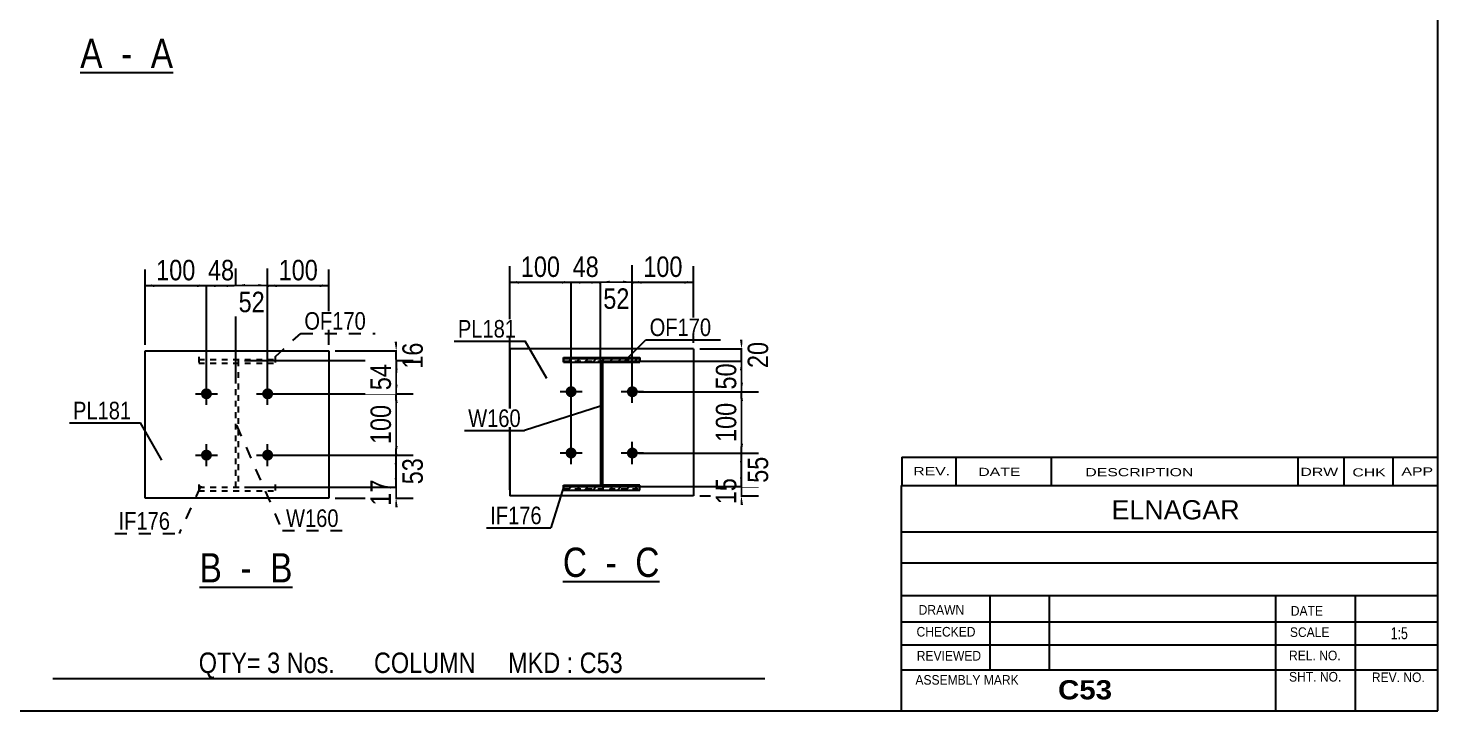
# Model space of a CAD drawing. Header units: millimetres. Extents: x -231 to 171, y -191 to 86.
# Drawn here: x -58.7 to 171.4, y -190.8 to -79.5 of the extents above; entities that cross this region are included whole.
import ezdxf

# ---------------------------------------------------------------- set-up
doc = ezdxf.new("R2010")
doc.units = ezdxf.units.MM
doc.linetypes.add('DXK_LINE_DOT1', pattern=[1.8814, 0.9407, -0.9407])
doc.linetypes.add('DXK_LINE_DOT2', pattern=[3.9198, 1.9599, -1.9599])
doc.styles.add('Arial', font='ARIAL.TTF', dxfattribs={"height": 0.2})
doc.styles.add('Arial Bold', font='ARIALBD.TTF', dxfattribs={"height": 0.2})
doc.styles.add('Arial Narrow', font='ARIALN.TTF', dxfattribs={"height": 0.2})

# ---------------------------------------------------------------- blocks, each defined once
blk = doc.blocks.new('Unknown-623535982-1209')
at = {"color": 5, "linetype": 'Continuous'}
for p, q in [((171.45, -190.83), (171.45, 86.17)), ((-228.55, -190.83), (171.45, -190.83))]:
    blk.add_line(p, q, dxfattribs=at)
blk = doc.blocks.new('Unknown-623535982-12 - 1282')
at = {"color": 7, "linetype": 'Continuous'}
blk.add_line((-50.21, -86.73), (-35.04, -86.73), dxfattribs=at)
at = {"color": 0, "linetype": 'Continuous'}
for points in [[(-46.56, -85.98), (-46.56, -80.98), (-50.21, -80.98), (-50.21, -85.98)], [(-40.19, -85.98), (-40.19, -80.98), (-45.06, -80.98), (-45.06, -85.98)], [(-35.04, -85.98), (-35.04, -80.98), (-38.69, -80.98), (-38.69, -85.98)]]:
    blk.add_wipeout(points, dxfattribs=at)
at = {"color": 6, "linetype": 'Continuous', "style": 'Arial Narrow'}
for s, height, p in [('A', 4.77, (-50.21, -85.98)), ('A', 4.77, (-38.69, -85.98)), (' - ', 4.772, (-45.06, -85.98))]:
    blk.add_text(s, height=height, dxfattribs=at).set_placement(p)
blk = doc.blocks.new('Unknown-623535982-13 - 1648')
at = {"color": 7, "linetype": 'Continuous'}
blk.add_line((-30.72, -170.64), (-15.54, -170.64), dxfattribs=at)
at = {"color": 0, "linetype": 'Continuous'}
for points in [[(-27.06, -169.89), (-27.06, -164.89), (-30.72, -164.89), (-30.72, -169.89)], [(-20.7, -169.89), (-20.7, -164.89), (-25.56, -164.89), (-25.56, -169.89)], [(-15.54, -169.89), (-15.54, -164.89), (-19.2, -164.89), (-19.2, -169.89)]]:
    blk.add_wipeout(points, dxfattribs=at)
at = {"color": 6, "linetype": 'Continuous', "style": 'Arial Narrow'}
for s, height, p in [('B', 4.77, (-30.72, -169.89)), ('B', 4.77, (-19.2, -169.89)), (' - ', 4.772, (-25.56, -169.89))]:
    blk.add_text(s, height=height, dxfattribs=at).set_placement(p)
blk = doc.blocks.new('Unknown-623535982-14 - 1774')
at = {"color": 7, "linetype": 'Continuous'}
blk.add_line((28.6, -169.74), (44.38, -169.74), dxfattribs=at)
at = {"color": 0, "linetype": 'Continuous'}
for points in [[(32.55, -168.99), (32.55, -163.99), (28.6, -163.99), (28.6, -168.99)], [(38.92, -168.99), (38.92, -163.99), (34.05, -163.99), (34.05, -168.99)], [(44.38, -168.99), (44.38, -163.99), (40.42, -163.99), (40.42, -168.99)]]:
    blk.add_wipeout(points, dxfattribs=at)
at = {"color": 6, "linetype": 'Continuous', "style": 'Arial Narrow'}
for s, height, p in [('C', 4.77, (28.6, -168.99)), ('C', 4.77, (40.42, -168.99)), (' - ', 4.772, (34.05, -168.99))]:
    blk.add_text(s, height=height, dxfattribs=at).set_placement(p)
blk = doc.blocks.new('Part-623535982-1656 - 1648')
at = {"color": 7, "linetype": 'DXK_LINE_DOT1'}
for p, q in [((-30.85, -133.08), (-30.85, -134.1)), ((-18.35, -133.08), (-18.35, -134.1)), ((-30.85, -133.51), (-18.35, -133.51)), ((-30.85, -134.1), (-18.35, -134.1))]:
    blk.add_line(p, q, dxfattribs=at)
blk = doc.blocks.new('Part-623535982-1661 - 1648')
at = {"color": 7, "linetype": 'DXK_LINE_DOT1'}
for p, q in [((-30.85, -153.94), (-30.85, -154.96)), ((-18.35, -153.94), (-18.35, -154.96)), ((-30.85, -154.37), (-18.35, -154.37)), ((-30.85, -154.96), (-18.35, -154.96))]:
    blk.add_line(p, q, dxfattribs=at)
blk = doc.blocks.new('Part-623535982-1667 - 1648')
at = {"color": 2, "linetype": 'Continuous'}
for p, q in [((-39.6, -156.12), (-39.6, -132.12)), ((-39.6, -132.12), (-9.6, -132.12)), ((-9.6, -132.12), (-9.6, -156.12)), ((-9.6, -156.12), (-39.6, -156.12))]:
    blk.add_line(p, q, dxfattribs=at)
blk = doc.blocks.new('Part-623535982-1673 - 1648')
at = {"color": 7, "linetype": 'DXK_LINE_DOT1'}
for p, q in [((-24.8, -154.37), (-24.8, -133.69)), ((-24.8, -134.12), (-24.4, -134.12)), ((-24.4, -133.69), (-24.4, -154.37))]:
    blk.add_line(p, q, dxfattribs=at)
blk = doc.blocks.new('Bolt-623535982-1675 - 1648')
at = {"linetype": 'Continuous'}
for points in [[(-30.5, -139.12, -1), (-28.7, -139.12, -1)], [(-20.5, -139.12, -1), (-18.7, -139.12, -1)], [(-30.5, -149.12, -1), (-28.7, -149.12, -1)], [(-20.5, -149.12, -1), (-18.7, -149.12, -1)]]:
    blk.add_hatch(color=3, dxfattribs=at).paths.add_polyline_path(points)
at = {"color": 3, "linetype": 'Continuous'}
for p, q in [((-29.6, -140.92), (-29.6, -137.32)), ((-19.6, -140.92), (-19.6, -137.32)), ((-31.4, -139.12), (-27.8, -139.12)), ((-21.4, -139.12), (-17.8, -139.12)), ((-31.4, -149.12), (-27.8, -149.12)), ((-29.6, -150.92), (-29.6, -147.32)), ((-21.4, -149.12), (-17.8, -149.12)), ((-19.6, -150.92), (-19.6, -147.32))]:
    blk.add_line(p, q, dxfattribs=at)
blk = doc.blocks.new('Part-623535982-1784 - 1774')
at = {"linetype": 'Continuous'}
h = blk.add_hatch(dxfattribs=at)
h.set_pattern_fill('', scale=0.3, style=0, pattern_type=0)
h.set_pattern_definition([(45, (34.7361, -133.9849), (-0.67352, 0.67352), [])])
h.paths.add_polyline_path([(35.14, -133.98), (34.74, -133.98), (34.74, -154.24), (35.14, -154.24)])
at = {"color": 7, "linetype": 'DXK_LINE_DOT1'}
for p, q in [((35.14, -133.78), (34.74, -133.78)), ((34.74, -133.78), (34.74, -154.24)), ((35.14, -154.24), (35.14, -133.78)), ((34.74, -154.04), (35.14, -154.04))]:
    blk.add_line(p, q, dxfattribs=at)
at = {"color": 2, "linetype": 'Continuous'}
for p, q in [((35.14, -133.98), (34.74, -133.98)), ((34.74, -133.98), (34.74, -154.24)), ((35.14, -154.24), (35.14, -133.98)), ((34.74, -154.24), (35.14, -154.24))]:
    blk.add_line(p, q, dxfattribs=at)
blk = doc.blocks.new('Part-623535982-1796 - 1774')
at = {"linetype": 'Continuous'}
h = blk.add_hatch(dxfattribs=at)
h.set_pattern_fill('', scale=0.3, style=0, pattern_type=0)
h.set_pattern_definition([(45, (28.6861, -154.2362), (-0.67352, 0.67352), [])])
h.paths.add_polyline_path([(41.19, -154.24), (28.69, -154.24), (28.69, -154.84), (41.19, -154.84)])
at = {"color": 2, "linetype": 'Continuous'}
for p, q in [((28.69, -154.05), (34.74, -154.05)), ((28.69, -154.24), (28.69, -154.05)), ((41.19, -154.05), (35.14, -154.05)), ((41.19, -154.24), (41.19, -154.05)), ((28.69, -154.84), (28.69, -154.24)), ((28.69, -154.24), (41.19, -154.24)), ((28.69, -154.84), (41.19, -154.84)), ((41.19, -154.84), (41.19, -154.24))]:
    blk.add_line(p, q, dxfattribs=at)
at = {"color": 7, "linetype": 'DXK_LINE_DOT1'}
for p, q in [((35.14, -154.05), (34.74, -154.05)), ((28.69, -154.84), (28.69, -154.24)), ((28.69, -154.64), (41.19, -154.64)), ((41.19, -154.84), (41.19, -154.24))]:
    blk.add_line(p, q, dxfattribs=at)
blk = doc.blocks.new('Bolt-623535982-1779 - 1774')
at = {"linetype": 'Continuous'}
for points in [[(29.04, -138.78, -1), (30.84, -138.78, -1)], [(39.04, -138.78, -1), (40.84, -138.78, -1)], [(29.04, -148.78, -1), (30.84, -148.78, -1)], [(39.04, -148.78, -1), (40.84, -148.78, -1)]]:
    blk.add_hatch(color=3, dxfattribs=at).paths.add_polyline_path(points)
at = {"color": 3, "linetype": 'Continuous'}
for p, q in [((29.94, -140.58), (29.94, -136.98)), ((39.94, -140.58), (39.94, -136.98)), ((31.74, -138.78), (28.14, -138.78)), ((41.74, -138.78), (38.14, -138.78)), ((29.94, -150.58), (29.94, -146.98)), ((39.94, -150.58), (39.94, -146.98)), ((31.74, -148.78), (28.14, -148.78)), ((41.74, -148.78), (38.14, -148.78))]:
    blk.add_line(p, q, dxfattribs=at)
blk = doc.blocks.new('Part-623535982-1791 - 1774')
at = {"color": 2, "linetype": 'Continuous'}
for p, q in [((49.94, -131.78), (19.94, -131.78)), ((19.94, -131.78), (19.94, -155.78)), ((49.94, -131.78), (49.94, -155.78)), ((49.94, -155.78), (19.94, -155.78))]:
    blk.add_line(p, q, dxfattribs=at)
blk = doc.blocks.new('Part-623535982-1801 - 1774')
at = {"linetype": 'Continuous'}
h = blk.add_hatch(dxfattribs=at)
h.set_pattern_fill('', scale=0.3, style=0, pattern_type=0)
h.set_pattern_definition([(45, (28.6861, -133.3773), (-0.67352, 0.67352), [])])
h.paths.add_polyline_path([(41.19, -133.38), (28.69, -133.38), (28.69, -133.98), (41.19, -133.98)])
at = {"color": 2, "linetype": 'Continuous'}
for p, q in [((28.69, -133.38), (28.69, -133.19)), ((28.69, -133.19), (41.19, -133.19)), ((28.69, -133.98), (28.69, -133.38)), ((28.69, -133.38), (41.19, -133.38)), ((41.19, -133.19), (41.19, -133.38)), ((41.19, -133.98), (41.19, -133.38)), ((28.69, -133.98), (41.19, -133.98))]:
    blk.add_line(p, q, dxfattribs=at)
at = {"color": 7, "linetype": 'DXK_LINE_DOT1'}
for p, q in [((28.69, -133.38), (28.69, -133.98)), ((41.19, -133.38), (41.19, -133.98)), ((28.69, -133.78), (34.74, -133.78)), ((35.14, -133.78), (41.19, -133.78))]:
    blk.add_line(p, q, dxfattribs=at)
blk = doc.blocks.new('StraightDimension-623535982-1716 - 1648')
at = {"linetype": 'Continuous'}
for points in [[(1.63, -130.62), (1.38, -132.12), (1.13, -130.62)], [(1.13, -135.19), (1.38, -133.69), (1.63, -135.19)]]:
    blk.add_hatch(color=4, dxfattribs=at).paths.add_polyline_path(points)
at = {"color": 4, "linetype": 'Continuous'}
for p, q in [((-8.6, -132.12), (3.98, -132.12)), ((1.38, -133.69), (1.38, -132.12)), ((-23.4, -133.69), (3.98, -133.69))]:
    blk.add_line(p, q, dxfattribs=at)
at = {"color": 0}
blk.add_wipeout([(6.43, -130.07), (1.53, -130.07), (1.53, -135.73), (6.43, -135.73)], dxfattribs=at)
at = {"color": 4, "style": 'Arial Narrow'}
blk.add_text('16', height=3.34, rotation=90.0002, dxfattribs=at).set_placement((5.73, -135.03))
blk = doc.blocks.new('StraightDimension-623535982-1677 - 1648')
at = {"linetype": 'Continuous'}
for points in [[(1.63, -152.87), (1.38, -154.37), (1.13, -152.87)], [(1.13, -157.62), (1.38, -156.12), (1.63, -157.62)]]:
    blk.add_hatch(color=4, dxfattribs=at).paths.add_polyline_path(points)
at = {"color": 4, "linetype": 'Continuous'}
for p, q in [((-23.4, -154.37), (4.18, -154.37)), ((-8.6, -156.12), (4.18, -156.12)), ((1.38, -156.12), (1.38, -154.37))]:
    blk.add_line(p, q, dxfattribs=at)
at = {"color": 0}
blk.add_wipeout([(1.23, -152.41), (-3.67, -152.41), (-3.67, -158.08), (1.23, -158.08)], dxfattribs=at)
at = {"color": 4, "style": 'Arial Narrow'}
blk.add_text('17', height=3.34, rotation=90.0002, dxfattribs=at).set_placement((0.53, -157.38))
blk = doc.blocks.new('StraightDimension-623535982-1685 - 1648')
at = {"linetype": 'Continuous'}
for points in [[(1.13, -150.62), (1.38, -149.12), (1.63, -150.62)], [(1.63, -152.87), (1.38, -154.37), (1.13, -152.87)]]:
    blk.add_hatch(color=4, dxfattribs=at).paths.add_polyline_path(points)
at = {"color": 4, "linetype": 'Continuous'}
for p, q in [((-18.6, -149.12), (3.98, -149.12)), ((1.38, -154.37), (1.38, -149.12)), ((-23.4, -154.37), (3.98, -154.37))]:
    blk.add_line(p, q, dxfattribs=at)
at = {"color": 0}
blk.add_wipeout([(6.43, -148.91), (1.53, -148.91), (1.53, -154.58), (6.43, -154.58)], dxfattribs=at)
at = {"color": 4, "style": 'Arial Narrow'}
blk.add_text('53', height=3.34, rotation=90.0002, dxfattribs=at).set_placement((5.73, -153.88))
blk = doc.blocks.new('StraightDimension-623535982-1693 - 1648')
at = {"linetype": 'Continuous'}
for points in [[(1.13, -140.62), (1.38, -139.12), (1.63, -140.62)], [(1.63, -147.62), (1.38, -149.12), (1.13, -147.62)]]:
    blk.add_hatch(color=4, dxfattribs=at).paths.add_polyline_path(points)
at = {"color": 4, "linetype": 'Continuous'}
for p, q in [((-18.6, -139.12), (4.18, -139.12)), ((1.38, -149.12), (1.38, -139.12)), ((-18.6, -149.12), (4.18, -149.12))]:
    blk.add_line(p, q, dxfattribs=at)
at = {"color": 0}
blk.add_wipeout([(1.23, -140.22), (-3.67, -140.22), (-3.67, -148.02), (1.23, -148.02)], dxfattribs=at)
at = {"color": 4, "style": 'Arial Narrow'}
blk.add_text('100', height=3.34, rotation=90.0002, dxfattribs=at).set_placement((0.53, -147.32))
blk = doc.blocks.new('StraightDimension-623535982-1703 - 1648')
at = {"linetype": 'Continuous'}
for points in [[(1.13, -135.19), (1.38, -133.69), (1.63, -135.19)], [(1.63, -137.62), (1.38, -139.12), (1.13, -137.62)]]:
    blk.add_hatch(color=4, dxfattribs=at).paths.add_polyline_path(points)
at = {"color": 4, "linetype": 'Continuous'}
for p, q in [((-23.4, -133.69), (4.18, -133.69)), ((1.38, -139.12), (1.38, -133.69)), ((-18.6, -139.12), (4.18, -139.12))]:
    blk.add_line(p, q, dxfattribs=at)
at = {"color": 0}
blk.add_wipeout([(1.23, -133.57), (-3.67, -133.57), (-3.67, -139.23), (1.23, -139.23)], dxfattribs=at)
at = {"color": 4, "style": 'Arial Narrow'}
blk.add_text('54', height=3.34, rotation=90.0002, dxfattribs=at).set_placement((0.53, -138.53))
blk = doc.blocks.new('StraightDimension-623535982-1730 - 1648')
at = {"linetype": 'Continuous'}
for points in [[(-38.1, -121.71), (-39.6, -121.46), (-38.1, -121.21)], [(-31.11, -121.21), (-29.61, -121.46), (-31.11, -121.71)]]:
    blk.add_hatch(color=4, dxfattribs=at).paths.add_polyline_path(points)
at = {"color": 4, "linetype": 'Continuous'}
for p, q in [((-39.6, -131.12), (-39.6, -118.86)), ((-29.61, -138.12), (-29.61, -118.86)), ((-39.6, -121.46), (-29.61, -121.46))]:
    blk.add_line(p, q, dxfattribs=at)
at = {"color": 0}
blk.add_wipeout([(-30.71, -121.31), (-30.71, -116.41), (-38.5, -116.41), (-38.5, -121.31)], dxfattribs=at)
at = {"color": 4, "style": 'Arial Narrow'}
blk.add_text('100', height=3.34, dxfattribs=at).set_placement((-37.8, -120.61))
blk = doc.blocks.new('StraightDimension-623535982-1740 - 1648')
at = {"linetype": 'Continuous'}
for points in [[(-28.11, -121.71), (-29.61, -121.46), (-28.11, -121.21)], [(-26.3, -121.21), (-24.8, -121.46), (-26.3, -121.71)]]:
    blk.add_hatch(color=4, dxfattribs=at).paths.add_polyline_path(points)
at = {"color": 4, "linetype": 'Continuous'}
for p, q in [((-29.61, -138.12), (-29.61, -118.86)), ((-24.8, -136.54), (-24.8, -118.86)), ((-29.61, -121.46), (-24.8, -121.46))]:
    blk.add_line(p, q, dxfattribs=at)
at = {"color": 0}
blk.add_wipeout([(-24.37, -121.31), (-24.37, -116.41), (-30.04, -116.41), (-30.04, -121.31)], dxfattribs=at)
at = {"color": 4, "style": 'Arial Narrow'}
blk.add_text('48', height=3.34, dxfattribs=at).set_placement((-29.34, -120.61))
blk = doc.blocks.new('StraightDimension-623535982-1751 - 1648')
at = {"linetype": 'Continuous'}
for points in [[(-23.3, -121.71), (-24.8, -121.46), (-23.3, -121.21)], [(-21.1, -121.21), (-19.6, -121.46), (-21.1, -121.71)]]:
    blk.add_hatch(color=4, dxfattribs=at).paths.add_polyline_path(points)
at = {"color": 4, "linetype": 'Continuous'}
for p, q in [((-24.8, -136.54), (-24.8, -118.66)), ((-19.6, -138.12), (-19.6, -118.66)), ((-24.8, -121.46), (-19.6, -121.46))]:
    blk.add_line(p, q, dxfattribs=at)
at = {"color": 0}
blk.add_wipeout([(-19.37, -126.51), (-19.37, -121.61), (-25.04, -121.61), (-25.04, -126.51)], dxfattribs=at)
at = {"color": 4, "style": 'Arial Narrow'}
blk.add_text('52', height=3.34, dxfattribs=at).set_placement((-24.34, -125.81))
blk = doc.blocks.new('StraightDimension-623535982-1762 - 1648')
at = {"linetype": 'Continuous'}
for points in [[(-18.1, -121.71), (-19.6, -121.46), (-18.1, -121.21)], [(-11.1, -121.21), (-9.6, -121.46), (-11.1, -121.71)]]:
    blk.add_hatch(color=4, dxfattribs=at).paths.add_polyline_path(points)
at = {"color": 4, "linetype": 'Continuous'}
for p, q in [((-19.6, -138.12), (-19.6, -118.86)), ((-9.6, -131.12), (-9.6, -118.86)), ((-19.6, -121.46), (-9.6, -121.46))]:
    blk.add_line(p, q, dxfattribs=at)
at = {"color": 0}
blk.add_wipeout([(-10.71, -121.31), (-10.71, -116.41), (-18.5, -116.41), (-18.5, -121.31)], dxfattribs=at)
at = {"color": 4, "style": 'Arial Narrow'}
blk.add_text('100', height=3.34, dxfattribs=at).set_placement((-17.8, -120.61))
blk = doc.blocks.new('StraightDimension-623535982-1856 - 1774')
at = {"linetype": 'Continuous'}
for points in [[(36.24, -121.16), (34.74, -120.91), (36.24, -120.66)], [(38.44, -120.66), (39.94, -120.91), (38.44, -121.16)]]:
    blk.add_hatch(color=4, dxfattribs=at).paths.add_polyline_path(points)
at = {"color": 4, "linetype": 'Continuous'}
for p, q in [((34.74, -133.96), (34.74, -118.11)), ((39.94, -137.78), (39.94, -118.11)), ((34.74, -120.91), (39.94, -120.91))]:
    blk.add_line(p, q, dxfattribs=at)
at = {"color": 0}
blk.add_wipeout([(40.17, -125.96), (40.17, -121.06), (34.5, -121.06), (34.5, -125.96)], dxfattribs=at)
at = {"color": 4, "style": 'Arial Narrow'}
blk.add_text('52', height=3.34, dxfattribs=at).set_placement((35.2, -125.26))
blk = doc.blocks.new('StraightDimension-623535982-1865 - 1774')
at = {"linetype": 'Continuous'}
for points in [[(41.44, -121.16), (39.94, -120.91), (41.44, -120.66)], [(48.44, -120.66), (49.94, -120.91), (48.44, -121.16)]]:
    blk.add_hatch(color=4, dxfattribs=at).paths.add_polyline_path(points)
at = {"color": 4, "linetype": 'Continuous'}
for p, q in [((39.94, -137.78), (39.94, -118.31)), ((49.94, -130.78), (49.94, -118.31)), ((39.94, -120.91), (49.94, -120.91))]:
    blk.add_line(p, q, dxfattribs=at)
at = {"color": 0}
blk.add_wipeout([(48.84, -120.76), (48.84, -115.86), (41.04, -115.86), (41.04, -120.76)], dxfattribs=at)
at = {"color": 4, "style": 'Arial Narrow'}
blk.add_text('100', height=3.34, dxfattribs=at).set_placement((41.74, -120.06))
blk = doc.blocks.new('StraightDimension-623535982-1803 - 1774')
at = {"linetype": 'Continuous'}
for points in [[(57.51, -135.28), (57.76, -133.78), (58.01, -135.28)], [(58.01, -137.28), (57.76, -138.78), (57.51, -137.28)]]:
    blk.add_hatch(color=4, dxfattribs=at).paths.add_polyline_path(points)
at = {"color": 4, "linetype": 'Continuous'}
for p, q in [((36.14, -133.78), (60.56, -133.78)), ((57.76, -138.78), (57.76, -133.78)), ((40.94, -138.78), (60.56, -138.78))]:
    blk.add_line(p, q, dxfattribs=at)
at = {"color": 0}
blk.add_wipeout([(57.61, -133.45), (52.71, -133.45), (52.71, -139.12), (57.61, -139.12)], dxfattribs=at)
at = {"color": 4, "style": 'Arial Narrow'}
blk.add_text('50', height=3.34, rotation=90.0002, dxfattribs=at).set_placement((56.91, -138.42))
blk = doc.blocks.new('StraightDimension-623535982-1875 - 1774')
at = {"linetype": 'Continuous'}
for points in [[(21.44, -121.16), (19.94, -120.91), (21.44, -120.66)], [(28.44, -120.66), (29.94, -120.91), (28.44, -121.16)]]:
    blk.add_hatch(color=4, dxfattribs=at).paths.add_polyline_path(points)
at = {"color": 4, "linetype": 'Continuous'}
for p, q in [((19.94, -154.78), (19.94, -118.31)), ((29.94, -147.78), (29.94, -118.31)), ((19.94, -120.91), (29.94, -120.91))]:
    blk.add_line(p, q, dxfattribs=at)
at = {"color": 0}
blk.add_wipeout([(28.84, -120.76), (28.84, -115.86), (21.04, -115.86), (21.04, -120.76)], dxfattribs=at)
at = {"color": 4, "style": 'Arial Narrow'}
blk.add_text('100', height=3.34, dxfattribs=at).set_placement((21.74, -120.06))
blk = doc.blocks.new('StraightDimension-623535982-1811 - 1774')
at = {"linetype": 'Continuous'}
for points in [[(58.01, -130.28), (57.76, -131.78), (57.51, -130.28)], [(57.51, -135.28), (57.76, -133.78), (58.01, -135.28)]]:
    blk.add_hatch(color=4, dxfattribs=at).paths.add_polyline_path(points)
at = {"color": 4, "linetype": 'Continuous'}
for p, q in [((50.94, -131.78), (60.36, -131.78)), ((57.76, -133.78), (57.76, -131.78)), ((36.14, -133.78), (60.36, -133.78))]:
    blk.add_line(p, q, dxfattribs=at)
at = {"color": 0}
blk.add_wipeout([(62.81, -129.95), (57.91, -129.95), (57.91, -135.62), (62.81, -135.62)], dxfattribs=at)
at = {"color": 4, "style": 'Arial Narrow'}
blk.add_text('20', height=3.34, rotation=90.0002, dxfattribs=at).set_placement((62.11, -134.92))
blk = doc.blocks.new('StraightDimension-623535982-1819 - 1774')
at = {"linetype": 'Continuous'}
for points in [[(58.01, -152.74), (57.76, -154.24), (57.51, -152.74)], [(57.51, -157.28), (57.76, -155.78), (58.01, -157.28)]]:
    blk.add_hatch(color=4, dxfattribs=at).paths.add_polyline_path(points)
at = {"color": 4, "linetype": 'Continuous'}
for p, q in [((36.14, -154.24), (60.56, -154.24)), ((50.94, -155.78), (60.56, -155.78)), ((57.76, -155.78), (57.76, -154.24))]:
    blk.add_line(p, q, dxfattribs=at)
at = {"color": 0}
blk.add_wipeout([(57.61, -152.18), (52.71, -152.18), (52.71, -157.84), (57.61, -157.84)], dxfattribs=at)
at = {"color": 4, "style": 'Arial Narrow'}
blk.add_text('15', height=3.34, rotation=90.0002, dxfattribs=at).set_placement((56.91, -157.14))
blk = doc.blocks.new('StraightDimension-623535982-1832 - 1774')
at = {"linetype": 'Continuous'}
for points in [[(57.51, -150.28), (57.76, -148.78), (58.01, -150.28)], [(58.01, -152.74), (57.76, -154.24), (57.51, -152.74)]]:
    blk.add_hatch(color=4, dxfattribs=at).paths.add_polyline_path(points)
at = {"color": 4, "linetype": 'Continuous'}
for p, q in [((40.94, -148.78), (60.36, -148.78)), ((57.76, -154.24), (57.76, -148.78)), ((36.14, -154.24), (60.36, -154.24))]:
    blk.add_line(p, q, dxfattribs=at)
at = {"color": 0}
blk.add_wipeout([(62.81, -148.68), (57.91, -148.68), (57.91, -154.34), (62.81, -154.34)], dxfattribs=at)
at = {"color": 4, "style": 'Arial Narrow'}
blk.add_text('55', height=3.34, rotation=90.0002, dxfattribs=at).set_placement((62.11, -153.64))
blk = doc.blocks.new('StraightDimension-623535982-1845 - 1774')
at = {"linetype": 'Continuous'}
for points in [[(57.51, -140.28), (57.76, -138.78), (58.01, -140.28)], [(58.01, -147.28), (57.76, -148.78), (57.51, -147.28)]]:
    blk.add_hatch(color=4, dxfattribs=at).paths.add_polyline_path(points)
at = {"color": 4, "linetype": 'Continuous'}
for p, q in [((40.94, -138.78), (60.56, -138.78)), ((57.76, -148.78), (57.76, -138.78)), ((40.94, -148.78), (60.56, -148.78))]:
    blk.add_line(p, q, dxfattribs=at)
at = {"color": 0}
blk.add_wipeout([(57.61, -139.89), (52.71, -139.89), (52.71, -147.68), (57.61, -147.68)], dxfattribs=at)
at = {"color": 4, "style": 'Arial Narrow'}
blk.add_text('100', height=3.34, rotation=90.0002, dxfattribs=at).set_placement((56.91, -146.98))
blk = doc.blocks.new('StraightDimension-623535982-1885 - 1774')
at = {"linetype": 'Continuous'}
for points in [[(31.44, -121.16), (29.94, -120.91), (31.44, -120.66)], [(33.24, -120.66), (34.74, -120.91), (33.24, -121.16)]]:
    blk.add_hatch(color=4, dxfattribs=at).paths.add_polyline_path(points)
at = {"color": 4, "linetype": 'Continuous'}
for p, q in [((29.94, -147.78), (29.94, -118.31)), ((34.74, -133.96), (34.74, -118.31)), ((29.94, -120.91), (34.74, -120.91))]:
    blk.add_line(p, q, dxfattribs=at)
at = {"color": 0}
blk.add_wipeout([(35.17, -120.76), (35.17, -115.86), (29.5, -115.86), (29.5, -120.76)], dxfattribs=at)
at = {"color": 4, "style": 'Arial Narrow'}
blk.add_text('48', height=3.34, dxfattribs=at).set_placement((30.2, -120.06))
blk = doc.blocks.new('CBS_CALLOFF-623535982-2439')
at = {"color": 7, "linetype": 'Continuous'}
blk.add_line((-54.67, -185.56), (61.56, -185.58), dxfattribs=at)
at = {"color": 3, "linetype": 'Continuous', "style": 'Arial Narrow'}
blk.add_text('QTY= 3 Nos.      COLUMN     MKD : C53', height=3.3405, dxfattribs=at).set_placement((-30.85, -184.67))
blk = doc.blocks.new('CBS_NAME_BLOG-623535982-2440')
at = {"color": 7, "linetype": 'Continuous'}
for p, q in [((83.86, -154.08), (171.37, -154.08)), ((83.86, -190.79), (83.86, -154.08)), ((83.86, -161.62), (171.38, -161.62)), ((83.93, -166.67), (171.45, -166.67)), ((83.86, -172.04), (171.37, -172.04)), ((98.38, -184.15), (98.38, -172.05)), ((108.06, -184.12), (108.06, -172.05)), ((144.98, -190.79), (144.98, -172.06)), ((158.03, -190.79), (158.03, -172.05)), ((83.86, -176.34), (171.45, -176.32)), ((83.86, -180.09), (171.37, -180.09)), ((83.86, -184.13), (171.37, -184.13)), ((83.86, -190.83), (171.45, -190.83))]:
    blk.add_line(p, q, dxfattribs=at)
at = {"color": 3, "linetype": 'Continuous', "style": 'Arial'}
blk.add_text('ELNAGAR', height=3.133, dxfattribs=at).set_placement((118.18, -159.61))
at = {"color": 3, "linetype": 'Continuous'}
for s, height, style, width, p in [('DRAWN', 1.566, 'Arial', 0.9, (86.69, -175.15)), ('DATE', 1.566, 'Arial', 0.9, (147.45, -175.31)), ('CHECKED', 1.566, 'Arial', 0.9, (86.34, -178.72)), ('SCALE', 1.566, 'Arial', 0.9, (147.3, -178.79)), ('1:5', 1.957, 'Arial Narrow', 0.9, (163.75, -179.15)), ('REVIEWED', 1.566, 'Arial', 0.9, (86.38, -182.64)), ('REL. NO.', 1.566, 'Arial', 0.9, (147.16, -182.59)), ('ASSEMBLY MARK', 1.5663, 'Arial', 0.9, (86.16, -186.57)), ('C53', 3.131, 'Arial Bold', 1.1, (109.44, -188.97)), ('SHT. NO.', 1.566, 'Arial', 0.9, (147.16, -186.06)), ('REV. NO.', 1.566, 'Arial', 0.9, (160.68, -186.15))]:
    blk.add_text(s, height=height, dxfattribs=dict(at, style=style, width=width)).set_placement(p)
blk = doc.blocks.new('CBS_REVISION-623535982-2441')
at = {"color": 7, "linetype": 'Continuous'}
for p, q in [((83.94, -149.45), (171.44, -149.45)), ((83.94, -149.45), (83.94, -154.08)), ((92.74, -149.45), (92.74, -154.08)), ((108.33, -149.45), (108.33, -154.02)), ((148.59, -149.45), (148.59, -154.08)), ((156.13, -149.45), (156.13, -154.08)), ((164.08, -149.45), (164.08, -154.08)), ((83.94, -154.08), (171.44, -154.08))]:
    blk.add_line(p, q, dxfattribs=at)
at = {"color": 7, "style": 'Arial Narrow', "width": 1.7}
for s, height, p in [('REV.', 1.326, (85.8, -152.4)), ('DATE', 1.326, (96.42, -152.52)), ('DESCRIPTION', 1.3257, (113.9, -152.57)), ('DRW', 1.326, (149.02, -152.51)), ('CHK', 1.326, (157.5, -152.6)), ('APP', 1.326, (165.51, -152.45))]:
    blk.add_text(s, height=height, dxfattribs=at).set_placement(p)
blk = doc.blocks.new('Mark-623535982-1663 - 1648')
at = {"color": 7, "linetype": 'Continuous'}
blk.add_line((-36.88, -149.95), (-40.38, -143.88), dxfattribs=at)
at = {"color": 0}
blk.add_wipeout([(-41.88, -143.28), (-41.88, -140.28), (-51.38, -140.28), (-51.38, -143.28)], dxfattribs=at)
blk.add_wipeout([(-41.88, -143.28), (-41.88, -140.28), (-51.38, -140.28), (-51.38, -143.28)], dxfattribs=at)
at = {"color": 7, "linetype": 'Continuous'}
blk.add_line((-51.98, -143.88), (-40.38, -143.88), dxfattribs=at)
at = {"color": 3, "style": 'Arial Narrow'}
blk.add_text('PL181', height=2.863, dxfattribs=at).set_placement((-51.38, -143.28))
blk = doc.blocks.new('Mark-623535982-1652 - 1648')
at = {"color": 0}
blk.add_wipeout([(-3.57, -128.66), (-3.57, -125.66), (-13.61, -125.66), (-13.61, -128.66)], dxfattribs=at)
blk.add_wipeout([(-3.57, -128.66), (-3.57, -125.66), (-13.61, -125.66), (-13.61, -128.66)], dxfattribs=at)
at = {"color": 7, "linetype": 'DXK_LINE_DOT2'}
for p, q in [((-18.35, -133.08), (-14.21, -129.26)), ((-14.21, -129.26), (-2.07, -129.26))]:
    blk.add_line(p, q, dxfattribs=at)
at = {"color": 3, "style": 'Arial Narrow'}
blk.add_text('OF170', height=2.863, dxfattribs=at).set_placement((-13.61, -128.66))
blk = doc.blocks.new('Mark-623535982-1657 - 1648')
at = {"color": 7, "linetype": 'DXK_LINE_DOT2'}
blk.add_line((-30.5, -154.15), (-34.03, -161.89), dxfattribs=at)
at = {"color": 0}
blk.add_wipeout([(-35.53, -161.29), (-35.53, -158.29), (-43.94, -158.29), (-43.94, -161.29)], dxfattribs=at)
blk.add_wipeout([(-35.53, -161.29), (-35.53, -158.29), (-43.94, -158.29), (-43.94, -161.29)], dxfattribs=at)
at = {"color": 7, "linetype": 'DXK_LINE_DOT2'}
blk.add_line((-44.54, -161.89), (-34.03, -161.89), dxfattribs=at)
at = {"color": 3, "style": 'Arial Narrow'}
blk.add_text('IF176', height=2.863, dxfattribs=at).set_placement((-43.94, -161.29))
blk = doc.blocks.new('Mark-623535982-1669 - 1648')
at = {"color": 0}
blk.add_wipeout([(-8.01, -160.84), (-8.01, -157.84), (-16.6, -157.84), (-16.6, -160.84)], dxfattribs=at)
blk.add_wipeout([(-8.01, -160.84), (-8.01, -157.84), (-16.6, -157.84), (-16.6, -160.84)], dxfattribs=at)
at = {"color": 7, "linetype": 'DXK_LINE_DOT2'}
for p, q in [((-24.7, -144.25), (-17.2, -161.44)), ((-17.2, -161.44), (-7.41, -161.44))]:
    blk.add_line(p, q, dxfattribs=at)
at = {"color": 3, "style": 'Arial Narrow'}
blk.add_text('W160', height=2.863, dxfattribs=at).set_placement((-16.6, -160.84))
blk = doc.blocks.new('Mark-623535982-1787 - 1774')
at = {"color": 7, "linetype": 'Continuous'}
blk.add_line((25.97, -136.61), (22.47, -130.55), dxfattribs=at)
at = {"color": 0}
blk.add_wipeout([(20.97, -129.95), (20.97, -126.95), (11.46, -126.95), (11.46, -129.95)], dxfattribs=at)
blk.add_wipeout([(20.97, -129.95), (20.97, -126.95), (11.46, -126.95), (11.46, -129.95)], dxfattribs=at)
at = {"color": 7, "linetype": 'Continuous'}
blk.add_line((10.86, -130.55), (22.47, -130.55), dxfattribs=at)
at = {"color": 3, "style": 'Arial Narrow'}
blk.add_text('PL181', height=2.863, dxfattribs=at).set_placement((11.46, -129.95))
blk = doc.blocks.new('Mark-623535982-1780 - 1774')
at = {"color": 0}
blk.add_wipeout([(21.72, -144.53), (21.72, -141.53), (13.14, -141.53), (13.14, -144.53)], dxfattribs=at)
blk.add_wipeout([(21.72, -144.53), (21.72, -141.53), (13.14, -141.53), (13.14, -144.53)], dxfattribs=at)
at = {"color": 7, "linetype": 'Continuous'}
for p in [(34.74, -141.12), (12.54, -145.13)]:
    blk.add_line(p, (22.32, -145.13), dxfattribs=at)
at = {"color": 3, "style": 'Arial Narrow'}
blk.add_text('W160', height=2.863, dxfattribs=at).set_placement((13.14, -144.53))
blk = doc.blocks.new('Mark-623535982-1792 - 1774')
at = {"color": 7, "linetype": 'Continuous'}
blk.add_line((28.76, -154.17), (26.65, -160.99), dxfattribs=at)
at = {"color": 0}
blk.add_wipeout([(25.15, -160.39), (25.15, -157.39), (16.74, -157.39), (16.74, -160.39)], dxfattribs=at)
blk.add_wipeout([(25.15, -160.39), (25.15, -157.39), (16.74, -157.39), (16.74, -160.39)], dxfattribs=at)
at = {"color": 7, "linetype": 'Continuous'}
blk.add_line((16.14, -160.99), (26.65, -160.99), dxfattribs=at)
at = {"color": 3, "style": 'Arial Narrow'}
blk.add_text('IF176', height=2.863, dxfattribs=at).set_placement((16.74, -160.39))
blk = doc.blocks.new('Mark-623535982-1797 - 1774')
at = {"color": 0}
blk.add_wipeout([(52.82, -129.7), (52.82, -126.7), (42.77, -126.7), (42.77, -129.7)], dxfattribs=at)
blk.add_wipeout([(52.82, -129.7), (52.82, -126.7), (42.77, -126.7), (42.77, -129.7)], dxfattribs=at)
at = {"color": 7, "linetype": 'Continuous'}
for p, q in [((38.63, -133.84), (42.17, -130.3)), ((42.17, -130.3), (54.32, -130.3))]:
    blk.add_line(p, q, dxfattribs=at)
at = {"color": 3, "style": 'Arial Narrow'}
blk.add_text('OF170', height=2.863, dxfattribs=at).set_placement((42.77, -129.7))

msp = doc.modelspace()

# ---------------------------------------------------------------- block references
for name in ['Unknown-623535982-1209', 'Part-623535982-1667 - 1648', 'Part-623535982-1656 - 1648', 'Part-623535982-1791 - 1774', 'Part-623535982-1801 - 1774', 'Part-623535982-1673 - 1648', 'Part-623535982-1784 - 1774', 'Bolt-623535982-1675 - 1648', 'Bolt-623535982-1779 - 1774', 'CBS_REVISION-623535982-2441', 'Part-623535982-1661 - 1648', 'Part-623535982-1796 - 1774', 'CBS_NAME_BLOG-623535982-2440', 'CBS_CALLOFF-623535982-2439']:
    msp.add_blockref(name, (0, 0))

# ---------------------------------------------------------------- next in the draw order: block references
for name in ['Unknown-623535982-12 - 1282', 'StraightDimension-623535982-1730 - 1648', 'StraightDimension-623535982-1875 - 1774', 'StraightDimension-623535982-1856 - 1774', 'StraightDimension-623535982-1716 - 1648', 'Mark-623535982-1663 - 1648', 'Mark-623535982-1657 - 1648', 'StraightDimension-623535982-1677 - 1648', 'StraightDimension-623535982-1819 - 1774', 'Unknown-623535982-13 - 1648', 'Unknown-623535982-14 - 1774']:
    msp.add_blockref(name, (0, 0))

# ---------------------------------------------------------------- next in the draw order: block references
for name in ['StraightDimension-623535982-1865 - 1774', 'Mark-623535982-1787 - 1774', 'StraightDimension-623535982-1685 - 1648', 'StraightDimension-623535982-1832 - 1774', 'Mark-623535982-1792 - 1774']:
    msp.add_blockref(name, (0, 0))

# ---------------------------------------------------------------- next in the draw order: block references
for name in ['StraightDimension-623535982-1803 - 1774', 'StraightDimension-623535982-1693 - 1648']:
    msp.add_blockref(name, (0, 0))

# ---------------------------------------------------------------- next in the draw order: block references
for name in ['StraightDimension-623535982-1811 - 1774', 'StraightDimension-623535982-1703 - 1648', 'StraightDimension-623535982-1845 - 1774', 'Mark-623535982-1669 - 1648']:
    msp.add_blockref(name, (0, 0))

# ---------------------------------------------------------------- next in the draw order: block references
for name in ['StraightDimension-623535982-1740 - 1648', 'StraightDimension-623535982-1885 - 1774', 'Mark-623535982-1797 - 1774']:
    msp.add_blockref(name, (0, 0))

# ---------------------------------------------------------------- next in the draw order: block references
for name in ['StraightDimension-623535982-1751 - 1648', 'Mark-623535982-1780 - 1774']:
    msp.add_blockref(name, (0, 0))

# ---------------------------------------------------------------- next in the draw order: block references
msp.add_blockref('StraightDimension-623535982-1762 - 1648', (0, 0))

# ---------------------------------------------------------------- next in the draw order: block references
msp.add_blockref('Mark-623535982-1652 - 1648', (0, 0))

doc.saveas('drawing.dxf')
